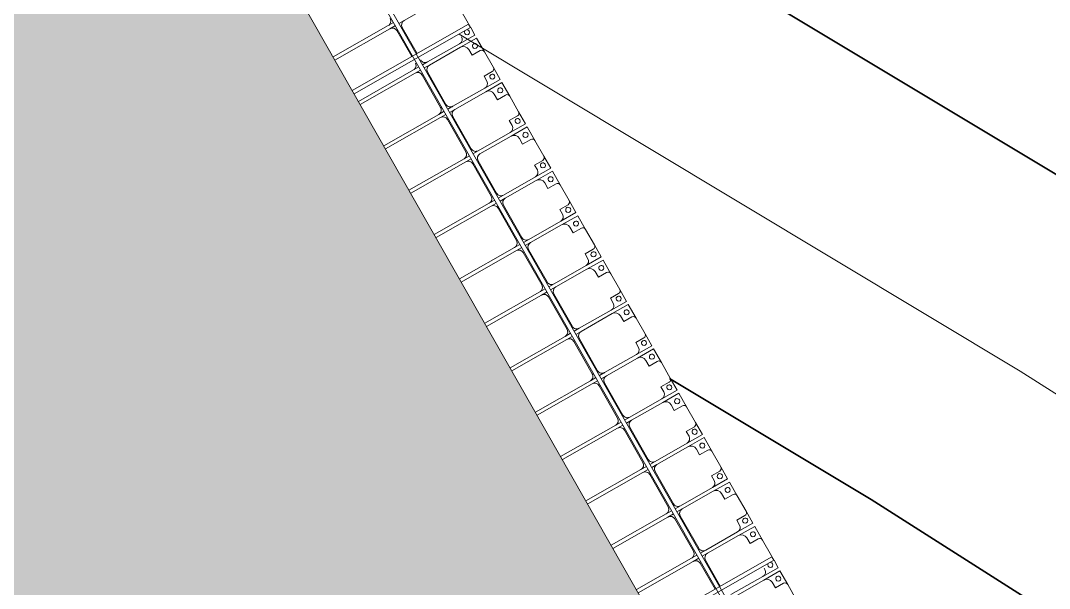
# Model space of a CAD drawing. Header units: millimetres. Extents: x -861324 to 439029, y -308065 to 694685.
# Drawn here: x -151377 to -141305, y 65552 to 71109 of the extents above; entities that cross this region are included whole.
import ezdxf

# ---------------------------------------------------------------- set-up
doc = ezdxf.new("R2010")
doc.units = ezdxf.units.MM
for name, color, linetype, lineweight in [('A-DETL-GENF', 92, 'Continuous', 9), ('A-DETL-THIN', 151, 'Continuous', 9), ('A-GENM', 13, 'Continuous', 9), ('C-TOPO-MAJR', 7, 'Continuous', 35), ('C-TOPO-MINR', 7, 'Continuous', 9), ('S-BEAM', 12, 'Continuous', 9)]:
    doc.layers.add(name, color=color, linetype=linetype, lineweight=lineweight)

# ---------------------------------------------------------------- blocks, each defined once
blk = doc.blocks.new('Dải phao đi lại kèm đỡ invester - DẢI PHAO ĐI LẠI-15551-BỐ TRÍ BÈ PIN HỒ BẢN MÒNG')
at = {"layer": 'A-GENM', "color": 7}
for p, q in [((5588, 1312), (5412, 1312)), ((6088, 1312), (5912, 1312)), ((6588, 1312), (6412, 1312)), ((7088, 1312), (6912, 1312)), ((7588, 1312), (7412, 1312)), ((8088, 1312), (7912, 1312)), ((8588, 1312), (8412, 1312)), ((9088, 1312), (8912, 1312)), ((9588, 1312), (9412, 1312)), ((10088, 1312), (9912, 1312)), ((10588, 1312), (10412, 1312)), ((11088, 1312), (10912, 1312)), ((11588, 1312), (11412, 1312)), ((12088, 1312), (11912, 1312)), ((5882, 1282), (5882, 1190)), ((6118, 1190), (6118, 1282)), ((6382, 1282), (6382, 1190)), ((6618, 1190), (6618, 1282)), ((6882, 1282), (6882, 1190)), ((7118, 1190), (7118, 1282)), ((7382, 1282), (7382, 1190)), ((7618, 1190), (7618, 1282)), ((7882, 1282), (7882, 1190)), ((8118, 1190), (8118, 1282)), ((8382, 1282), (8382, 1190)), ((8618, 1190), (8618, 1282)), ((8882, 1282), (8882, 1190)), ((9118, 1190), (9118, 1282)), ((9382, 1282), (9382, 1190)), ((9618, 1190), (9618, 1282)), ((9882, 1282), (9882, 1190)), ((10118, 1190), (10118, 1282)), ((10382, 1282), (10382, 1190)), ((10618, 1190), (10618, 1282)), ((10882, 1282), (10882, 1190)), ((11118, 1190), (11118, 1282)), ((11382, 1282), (11382, 1190)), ((11882, 1282), (11882, 1190)), ((5258, 1130), (5258, 780)), ((5723, 780), (5723, 1140)), ((5758, 1130), (5758, 780)), ((5882, 1190), (5818, 1190)), ((6173, 1190), (6118, 1190)), ((6223, 780), (6223, 1140)), ((6258, 1130), (6258, 780)), ((6382, 1190), (6318, 1190)), ((6673, 1190), (6618, 1190)), ((6723, 780), (6723, 1140)), ((6758, 1130), (6758, 780)), ((6882, 1190), (6818, 1190)), ((7173, 1190), (7118, 1190)), ((7223, 780), (7223, 1140)), ((7258, 1130), (7258, 780)), ((7382, 1190), (7318, 1190)), ((7673, 1190), (7618, 1190)), ((7723, 780), (7723, 1140)), ((7758, 1130), (7758, 780)), ((7882, 1190), (7818, 1190)), ((8173, 1190), (8118, 1190)), ((8223, 780), (8223, 1140)), ((8258, 1130), (8258, 780)), ((8382, 1190), (8318, 1190)), ((8673, 1190), (8618, 1190)), ((8723, 780), (8723, 1140)), ((8758, 1130), (8758, 780)), ((8882, 1190), (8818, 1190)), ((9173, 1190), (9118, 1190)), ((9223, 780), (9223, 1140)), ((9258, 1130), (9258, 780)), ((9382, 1190), (9318, 1190)), ((9673, 1190), (9618, 1190)), ((9723, 780), (9723, 1140)), ((9758, 1130), (9758, 780)), ((9882, 1190), (9818, 1190)), ((10173, 1190), (10118, 1190)), ((10223, 780), (10223, 1140)), ((10258, 1130), (10258, 780)), ((10382, 1190), (10318, 1190)), ((10673, 1190), (10618, 1190)), ((10723, 780), (10723, 1140)), ((10758, 1130), (10758, 780)), ((10882, 1190), (10818, 1190)), ((11173, 1190), (11118, 1190)), ((11223, 780), (11223, 1140)), ((11258, 1130), (11258, 780)), ((11382, 1190), (11318, 1190)), ((11673, 1190), (11660, 1190)), ((11723, 780), (11723, 1140)), ((11758, 1130), (11758, 780)), ((11882, 1190), (11818, 1190)), ((5258, 721), (5258, 780)), ((5308, 730), (5600, 730)), ((5723, 780), (5723, 721)), ((5758, 721), (5758, 780)), ((5808, 730), (6173, 730)), ((6223, 780), (6223, 721)), ((6258, 721), (6258, 780)), ((6308, 730), (6673, 730)), ((6723, 780), (6723, 721)), ((6808, 730), (7173, 730)), ((7223, 780), (7223, 721)), ((7258, 721), (7258, 780)), ((7308, 730), (7673, 730)), ((7723, 780), (7723, 721)), ((7758, 721), (7758, 780)), ((7808, 730), (8173, 730)), ((8223, 780), (8223, 721)), ((8258, 721), (8258, 780)), ((8308, 730), (8673, 730)), ((8723, 780), (8723, 721)), ((8758, 721), (8758, 780)), ((8808, 730), (9173, 730)), ((9223, 780), (9223, 721)), ((9258, 721), (9258, 780)), ((9308, 730), (9673, 730)), ((9723, 780), (9723, 721)), ((9758, 721), (9758, 780)), ((9808, 730), (10173, 730)), ((10223, 780), (10223, 721)), ((10258, 721), (10258, 780)), ((10308, 730), (10673, 730)), ((10723, 780), (10723, 721)), ((10758, 721), (10758, 780)), ((10808, 730), (11173, 730)), ((11223, 780), (11223, 721)), ((11258, 721), (11258, 780)), ((11308, 730), (11600, 730)), ((5223, 681), (5223, 620)), ((5223, 0), (5223, 620)), ((5258, 620), (5258, 681)), ((5258, 620), (5258, 0)), ((5600, 670), (5308, 670)), ((5723, 681), (5723, 620)), ((5723, 0), (5723, 620)), ((5758, 620), (5758, 681)), ((5758, 620), (5758, 0)), ((6173, 670), (5808, 670)), ((6223, 681), (6223, 620)), ((6223, 0), (6223, 620)), ((6258, 620), (6258, 681)), ((6258, 620), (6258, 0)), ((6673, 670), (6308, 670)), ((6723, 681), (6723, 620)), ((6723, 0), (6723, 620)), ((6758, 620), (6758, 681)), ((6758, 620), (6758, 0)), ((7173, 670), (6808, 670)), ((7223, 681), (7223, 620)), ((7223, 0), (7223, 620)), ((7258, 620), (7258, 681)), ((7258, 620), (7258, 0)), ((7673, 670), (7308, 670)), ((7723, 681), (7723, 620)), ((7723, 0), (7723, 620)), ((7758, 620), (7758, 681)), ((7758, 620), (7758, 0)), ((8173, 670), (7808, 670)), ((8223, 681), (8223, 620)), ((8223, 0), (8223, 620)), ((8258, 620), (8258, 681)), ((8258, 620), (8258, 0)), ((8673, 670), (8308, 670)), ((8723, 681), (8723, 620)), ((8723, 0), (8723, 620)), ((8758, 620), (8758, 681)), ((8758, 620), (8758, 0)), ((9173, 670), (8808, 670)), ((9223, 681), (9223, 620)), ((9223, 0), (9223, 620)), ((9258, 620), (9258, 681)), ((9258, 620), (9258, 0)), ((9673, 670), (9308, 670)), ((9723, 681), (9723, 620)), ((9723, 0), (9723, 620)), ((9758, 620), (9758, 681)), ((9758, 620), (9758, 0)), ((10173, 670), (9808, 670)), ((10223, 681), (10223, 620)), ((10223, 0), (10223, 620)), ((10258, 620), (10258, 681)), ((10258, 620), (10258, 0)), ((10673, 670), (10308, 670)), ((10723, 681), (10723, 620)), ((10723, 0), (10723, 620)), ((10758, 620), (10758, 681)), ((10758, 620), (10758, 0)), ((11173, 670), (10808, 670)), ((11223, 681), (11223, 620)), ((11223, 0), (11223, 620)), ((11258, 620), (11258, 681)), ((11258, 620), (11258, 0)), ((11600, 670), (11308, 670))]:
    blk.add_line(p, q, dxfattribs=at)
at = {"layer": 'A-GENM', "color": 9}
for p, q in [((5640, 1312), (5723, 1312)), ((5723, 1312), (5640, 1312)), ((5723, 1312), (5723, 1140)), ((5723, 1140), (5723, 1312)), ((5758, 1312), (5912, 1312)), ((5758, 1130), (5758, 1312)), ((5758, 1312), (5758, 1130)), ((5912, 1312), (5758, 1312)), ((6088, 1312), (6223, 1312)), ((6223, 1312), (6088, 1312)), ((6223, 1312), (6223, 1140)), ((6223, 1140), (6223, 1312)), ((6258, 1312), (6412, 1312)), ((6258, 1130), (6258, 1312)), ((6258, 1312), (6258, 1130)), ((6412, 1312), (6258, 1312)), ((6588, 1312), (6723, 1312)), ((6723, 1312), (6588, 1312)), ((6723, 1312), (6723, 1140)), ((6723, 1140), (6723, 1312)), ((6758, 1312), (6912, 1312)), ((6758, 1130), (6758, 1312)), ((6758, 1312), (6758, 1130)), ((6912, 1312), (6758, 1312)), ((7088, 1312), (7223, 1312)), ((7223, 1312), (7088, 1312)), ((7223, 1312), (7223, 1140)), ((7223, 1140), (7223, 1312)), ((7258, 1312), (7412, 1312)), ((7258, 1130), (7258, 1312)), ((7258, 1312), (7258, 1130)), ((7412, 1312), (7258, 1312)), ((7588, 1312), (7723, 1312)), ((7723, 1312), (7588, 1312)), ((7723, 1312), (7723, 1140)), ((7723, 1140), (7723, 1312)), ((7758, 1312), (7912, 1312)), ((7758, 1130), (7758, 1312)), ((7758, 1312), (7758, 1130)), ((7912, 1312), (7758, 1312)), ((8088, 1312), (8223, 1312)), ((8223, 1312), (8088, 1312)), ((8223, 1312), (8223, 1140)), ((8223, 1140), (8223, 1312)), ((8258, 1312), (8412, 1312)), ((8258, 1130), (8258, 1312)), ((8258, 1312), (8258, 1130)), ((8412, 1312), (8258, 1312)), ((8588, 1312), (8723, 1312)), ((8723, 1312), (8588, 1312)), ((8723, 1312), (8723, 1140)), ((8723, 1140), (8723, 1312)), ((8758, 1312), (8912, 1312)), ((8758, 1130), (8758, 1312)), ((8758, 1312), (8758, 1130)), ((8912, 1312), (8758, 1312)), ((9088, 1312), (9223, 1312)), ((9223, 1312), (9088, 1312)), ((9223, 1312), (9223, 1140)), ((9223, 1140), (9223, 1312)), ((9258, 1312), (9412, 1312)), ((9258, 1130), (9258, 1312)), ((9258, 1312), (9258, 1130)), ((9412, 1312), (9258, 1312)), ((9588, 1312), (9723, 1312)), ((9723, 1312), (9588, 1312)), ((9723, 1312), (9723, 1140)), ((9723, 1140), (9723, 1312)), ((9758, 1312), (9912, 1312)), ((9758, 1130), (9758, 1312)), ((9758, 1312), (9758, 1130)), ((9912, 1312), (9758, 1312)), ((10088, 1312), (10223, 1312)), ((10223, 1312), (10088, 1312)), ((10223, 1312), (10223, 1140)), ((10223, 1140), (10223, 1312)), ((10258, 1312), (10412, 1312)), ((10258, 1130), (10258, 1312)), ((10258, 1312), (10258, 1130)), ((10412, 1312), (10258, 1312)), ((10588, 1312), (10723, 1312)), ((10723, 1312), (10588, 1312)), ((10723, 1312), (10723, 1140)), ((10723, 1140), (10723, 1312)), ((10758, 1312), (10912, 1312)), ((10758, 1130), (10758, 1312)), ((10758, 1312), (10758, 1130)), ((10912, 1312), (10758, 1312)), ((11088, 1312), (11223, 1312)), ((11223, 1312), (11088, 1312)), ((11223, 1312), (11223, 1140)), ((11223, 1140), (11223, 1312)), ((11258, 1312), (11412, 1312)), ((11258, 1130), (11258, 1312)), ((11258, 1312), (11258, 1130)), ((11412, 1312), (11258, 1312)), ((11640, 1312), (11723, 1312)), ((11723, 1312), (11640, 1312)), ((11723, 1312), (11723, 1140)), ((11723, 1140), (11723, 1312)), ((11758, 1312), (11912, 1312)), ((11758, 1130), (11758, 1312)), ((11758, 1312), (11758, 1130)), ((11912, 1312), (11758, 1312)), ((5882, 1190), (5882, 1282)), ((5882, 1190), (5882, 1282)), ((5882, 1282), (5882, 1190)), ((6118, 1282), (6118, 1190)), ((6118, 1282), (6118, 1190)), ((6118, 1190), (6118, 1282)), ((6382, 1190), (6382, 1282)), ((6382, 1190), (6382, 1282)), ((6382, 1282), (6382, 1190)), ((6618, 1282), (6618, 1190)), ((6618, 1282), (6618, 1190)), ((6618, 1190), (6618, 1282)), ((6882, 1190), (6882, 1282)), ((6882, 1190), (6882, 1282)), ((6882, 1282), (6882, 1190)), ((7118, 1282), (7118, 1190)), ((7118, 1282), (7118, 1190)), ((7118, 1190), (7118, 1282)), ((7382, 1190), (7382, 1282)), ((7382, 1190), (7382, 1282)), ((7382, 1282), (7382, 1190)), ((7618, 1282), (7618, 1190)), ((7618, 1282), (7618, 1190)), ((7618, 1190), (7618, 1282)), ((7882, 1190), (7882, 1282)), ((7882, 1190), (7882, 1282)), ((7882, 1282), (7882, 1190)), ((8118, 1282), (8118, 1190)), ((8118, 1282), (8118, 1190)), ((8118, 1190), (8118, 1282)), ((8382, 1190), (8382, 1282)), ((8382, 1190), (8382, 1282)), ((8382, 1282), (8382, 1190)), ((8618, 1282), (8618, 1190)), ((8618, 1282), (8618, 1190)), ((8618, 1190), (8618, 1282)), ((8882, 1190), (8882, 1282)), ((8882, 1190), (8882, 1282)), ((8882, 1282), (8882, 1190)), ((9118, 1282), (9118, 1190)), ((9118, 1282), (9118, 1190)), ((9118, 1190), (9118, 1282)), ((9382, 1190), (9382, 1282)), ((9382, 1190), (9382, 1282)), ((9382, 1282), (9382, 1190)), ((9618, 1282), (9618, 1190)), ((9618, 1282), (9618, 1190)), ((9618, 1190), (9618, 1282)), ((9882, 1190), (9882, 1282)), ((9882, 1190), (9882, 1282)), ((9882, 1282), (9882, 1190)), ((10118, 1282), (10118, 1190)), ((10118, 1282), (10118, 1190)), ((10118, 1190), (10118, 1282)), ((10382, 1190), (10382, 1282)), ((10382, 1190), (10382, 1282)), ((10382, 1282), (10382, 1190)), ((10618, 1282), (10618, 1190)), ((10618, 1282), (10618, 1190)), ((10618, 1190), (10618, 1282)), ((10882, 1190), (10882, 1282)), ((10882, 1190), (10882, 1282)), ((10882, 1282), (10882, 1190)), ((11118, 1282), (11118, 1190)), ((11118, 1282), (11118, 1190)), ((11118, 1190), (11118, 1282)), ((11382, 1190), (11382, 1282)), ((11382, 1190), (11382, 1282)), ((11382, 1282), (11382, 1190)), ((11882, 1190), (11882, 1282)), ((11882, 1190), (11882, 1282)), ((11882, 1282), (11882, 1190)), ((5818, 1190), (5882, 1190)), ((5818, 1190), (5882, 1190)), ((5882, 1190), (5818, 1190)), ((6118, 1190), (6173, 1190)), ((6118, 1190), (6173, 1190)), ((6173, 1190), (6118, 1190)), ((6318, 1190), (6382, 1190)), ((6318, 1190), (6382, 1190)), ((6382, 1190), (6318, 1190)), ((6618, 1190), (6673, 1190)), ((6618, 1190), (6673, 1190)), ((6673, 1190), (6618, 1190)), ((6818, 1190), (6882, 1190)), ((6818, 1190), (6882, 1190)), ((6882, 1190), (6818, 1190)), ((7118, 1190), (7173, 1190)), ((7118, 1190), (7173, 1190)), ((7173, 1190), (7118, 1190)), ((7318, 1190), (7382, 1190)), ((7318, 1190), (7382, 1190)), ((7382, 1190), (7318, 1190)), ((7618, 1190), (7673, 1190)), ((7618, 1190), (7673, 1190)), ((7673, 1190), (7618, 1190)), ((7818, 1190), (7882, 1190)), ((7818, 1190), (7882, 1190)), ((7882, 1190), (7818, 1190)), ((8118, 1190), (8173, 1190)), ((8118, 1190), (8173, 1190)), ((8173, 1190), (8118, 1190)), ((8318, 1190), (8382, 1190)), ((8318, 1190), (8382, 1190)), ((8382, 1190), (8318, 1190)), ((8618, 1190), (8673, 1190)), ((8618, 1190), (8673, 1190)), ((8673, 1190), (8618, 1190)), ((8818, 1190), (8882, 1190)), ((8818, 1190), (8882, 1190)), ((8882, 1190), (8818, 1190)), ((9118, 1190), (9173, 1190)), ((9118, 1190), (9173, 1190)), ((9173, 1190), (9118, 1190)), ((9318, 1190), (9382, 1190)), ((9318, 1190), (9382, 1190)), ((9382, 1190), (9318, 1190)), ((9618, 1190), (9673, 1190)), ((9618, 1190), (9673, 1190)), ((9673, 1190), (9618, 1190)), ((9818, 1190), (9882, 1190)), ((9818, 1190), (9882, 1190)), ((9882, 1190), (9818, 1190)), ((10118, 1190), (10173, 1190)), ((10118, 1190), (10173, 1190)), ((10173, 1190), (10118, 1190)), ((10318, 1190), (10382, 1190)), ((10318, 1190), (10382, 1190)), ((10382, 1190), (10318, 1190)), ((10618, 1190), (10673, 1190)), ((10618, 1190), (10673, 1190)), ((10673, 1190), (10618, 1190)), ((10818, 1190), (10882, 1190)), ((10818, 1190), (10882, 1190)), ((10882, 1190), (10818, 1190)), ((11145, 1190), (11173, 1190)), ((11145, 1190), (11173, 1190)), ((11173, 1190), (11145, 1190)), ((11318, 1190), (11382, 1190)), ((11318, 1190), (11382, 1190)), ((11382, 1190), (11318, 1190)), ((11660, 1190), (11673, 1190)), ((11660, 1190), (11673, 1190)), ((11673, 1190), (11660, 1190)), ((11818, 1190), (11882, 1190)), ((11818, 1190), (11882, 1190)), ((11882, 1190), (11818, 1190)), ((5258, 721), (5258, 780)), ((5723, 780), (5723, 721)), ((5758, 721), (5758, 780)), ((6223, 780), (6223, 721)), ((6258, 721), (6258, 780)), ((6723, 780), (6723, 721)), ((7223, 780), (7223, 721)), ((7258, 721), (7258, 780)), ((7723, 780), (7723, 721)), ((7758, 721), (7758, 780)), ((8223, 780), (8223, 721)), ((8258, 721), (8258, 780)), ((8723, 780), (8723, 721)), ((8758, 721), (8758, 780)), ((9223, 780), (9223, 721)), ((9258, 721), (9258, 780)), ((9723, 780), (9723, 721)), ((9758, 721), (9758, 780)), ((10223, 780), (10223, 721)), ((10258, 721), (10258, 780)), ((10723, 780), (10723, 721)), ((10758, 721), (10758, 780)), ((11223, 780), (11223, 721)), ((11258, 721), (11258, 780)), ((5223, 681), (5223, 620)), ((5258, 620), (5258, 681)), ((5723, 681), (5723, 620)), ((5758, 620), (5758, 681)), ((6223, 681), (6223, 620)), ((6258, 620), (6258, 681)), ((6723, 681), (6723, 620)), ((6758, 620), (6758, 681)), ((7223, 681), (7223, 620)), ((7258, 620), (7258, 681)), ((7723, 681), (7723, 620)), ((7758, 620), (7758, 681)), ((8223, 681), (8223, 620)), ((8258, 620), (8258, 681)), ((8723, 681), (8723, 620)), ((8758, 620), (8758, 681)), ((9223, 681), (9223, 620)), ((9258, 620), (9258, 681)), ((9723, 681), (9723, 620)), ((9758, 620), (9758, 681)), ((10223, 681), (10223, 620)), ((10258, 620), (10258, 681)), ((10723, 681), (10723, 620)), ((10758, 620), (10758, 681)), ((11223, 681), (11223, 620)), ((11258, 620), (11258, 681))]:
    blk.add_line(p, q, dxfattribs=at)
at = {"layer": 'A-GENM', "color": 7}
for centre, radius, start, end in [((5588, 1282), 30, 60, 90), ((5912, 1282), 30, 90, 180), ((6088, 1282), 30, 360, 90), ((6412, 1282), 30, 90, 180), ((6588, 1282), 30, 360, 90), ((6912, 1282), 30, 90, 180), ((7088, 1282), 30, 360, 90), ((7412, 1282), 30, 90, 180), ((7588, 1282), 30, 360, 90), ((7912, 1282), 30, 90, 180), ((8088, 1282), 30, 360, 90), ((8412, 1282), 30, 90, 180), ((8588, 1282), 30, 360, 90), ((8912, 1282), 30, 90, 180), ((9088, 1282), 30, 360, 90), ((9412, 1282), 30, 90, 180), ((9588, 1282), 30, 360, 90), ((9912, 1282), 30, 90, 180), ((10088, 1282), 30, 360, 90), ((10412, 1282), 30, 90, 180), ((10588, 1282), 30, 360, 90), ((10912, 1282), 30, 90, 180), ((11088, 1282), 30, 360, 90), ((11412, 1282), 30, 90, 180), ((11588, 1282), 30, 60, 90), ((11912, 1282), 30, 90, 180), ((5673, 1140), 50, 0, 90), ((5818, 1130), 60, 90, 180), ((6173, 1140), 50, 0, 90), ((6318, 1130), 60, 90, 180), ((6673, 1140), 50, 0, 90), ((6818, 1130), 60, 90, 180), ((7173, 1140), 50, 0, 90), ((7318, 1130), 60, 90, 180), ((7673, 1140), 50, 0, 90), ((7818, 1130), 60, 90, 180), ((8173, 1140), 50, 0, 90), ((8318, 1130), 60, 90, 180), ((8673, 1140), 50, 0, 90), ((8818, 1130), 60, 90, 180), ((9173, 1140), 50, 0, 90), ((9318, 1130), 60, 90, 180), ((9673, 1140), 50, 0, 90), ((9818, 1130), 60, 90, 180), ((10173, 1140), 50, 0, 90), ((10318, 1130), 60, 90, 180), ((10673, 1140), 50, 0, 90), ((10818, 1130), 60, 90, 180), ((11173, 1140), 50, 0, 90), ((11318, 1130), 60, 90, 180), ((11673, 1140), 50, 0, 90), ((11818, 1130), 60, 90, 180), ((5308, 780), 50, 180, 270), ((5308, 780), 50, 210, 270), ((5673, 780), 50, 270, 0), ((5673, 780), 50, 300, 0), ((5808, 780), 50, 180, 270), ((5808, 780), 50, 210, 270), ((6173, 780), 50, 270, 0), ((6173, 780), 50, 300, 0), ((6308, 780), 50, 180, 270), ((6308, 780), 50, 210, 270), ((6673, 780), 50, 270, 0), ((6673, 780), 50, 300, 0), ((6808, 780), 50, 180, 270), ((6808, 780), 50, 210, 270), ((7173, 780), 50, 270, 0), ((7173, 780), 50, 300, 0), ((7308, 780), 50, 180, 270), ((7308, 780), 50, 210, 270), ((7673, 780), 50, 270, 0), ((7673, 780), 50, 300, 0), ((7808, 780), 50, 180, 270), ((7808, 780), 50, 210, 270), ((8173, 780), 50, 270, 0), ((8173, 780), 50, 300, 0), ((8308, 780), 50, 180, 270), ((8308, 780), 50, 210, 270), ((8673, 780), 50, 270, 0), ((8673, 780), 50, 300, 0), ((8808, 780), 50, 180, 270), ((8808, 780), 50, 210, 270), ((9173, 780), 50, 270, 0), ((9173, 780), 50, 300, 0), ((9308, 780), 50, 180, 270), ((9308, 780), 50, 210, 270), ((9673, 780), 50, 270, 0), ((9673, 780), 50, 300, 0), ((9808, 780), 50, 180, 270), ((9808, 780), 50, 210, 270), ((10173, 780), 50, 270, 0), ((10173, 780), 50, 300, 0), ((10308, 780), 50, 180, 270), ((10308, 780), 50, 210, 270), ((10673, 780), 50, 270, 0), ((10673, 780), 50, 300, 0), ((10808, 780), 50, 180, 270), ((10808, 780), 50, 210, 270), ((11173, 780), 50, 270, 0), ((11173, 780), 50, 300, 0), ((11308, 780), 50, 180, 270), ((11308, 780), 50, 210, 270), ((5173, 620), 50, 360, 90), ((5173, 620), 50, 30, 90), ((5308, 620), 50, 90, 180), ((5308, 620), 50, 120, 180), ((5673, 620), 50, 360, 90), ((5673, 620), 50, 30, 90), ((5808, 620), 50, 90, 180), ((5808, 620), 50, 120, 180), ((6173, 620), 50, 360, 90), ((6173, 620), 50, 30, 90), ((6308, 620), 50, 90, 180), ((6308, 620), 50, 120, 180), ((6673, 620), 50, 360, 90), ((6673, 620), 50, 30, 90), ((6808, 620), 50, 90, 180), ((6808, 620), 50, 120, 180), ((7173, 620), 50, 360, 90), ((7173, 620), 50, 30, 90), ((7308, 620), 50, 90, 180), ((7308, 620), 50, 120, 180), ((7673, 620), 50, 360, 90), ((7673, 620), 50, 30, 90), ((7808, 620), 50, 90, 180), ((7808, 620), 50, 120, 180), ((8173, 620), 50, 360, 90), ((8173, 620), 50, 30, 90), ((8308, 620), 50, 90, 180), ((8308, 620), 50, 120, 180), ((8673, 620), 50, 360, 90), ((8673, 620), 50, 30, 90), ((8808, 620), 50, 90, 180), ((8808, 620), 50, 120, 180), ((9173, 620), 50, 360, 90), ((9173, 620), 50, 30, 90), ((9308, 620), 50, 90, 180), ((9308, 620), 50, 120, 180), ((9673, 620), 50, 360, 90), ((9673, 620), 50, 30, 90), ((9808, 620), 50, 90, 180), ((9808, 620), 50, 120, 180), ((10173, 620), 50, 360, 90), ((10173, 620), 50, 30, 90), ((10308, 620), 50, 90, 180), ((10308, 620), 50, 120, 180), ((10673, 620), 50, 360, 90), ((10673, 620), 50, 30, 90), ((10808, 620), 50, 90, 180), ((10808, 620), 50, 120, 180), ((11173, 620), 50, 360, 90), ((11173, 620), 50, 30, 90), ((11308, 620), 50, 90, 180), ((11308, 620), 50, 120, 180)]:
    blk.add_arc(centre, radius, start, end, dxfattribs=at)
at = {"layer": 'A-GENM', "color": 9}
for centre, radius, start, end in [((5588, 1282), 30, 60, 90), ((5588, 1282), 30, 60, 90), ((5588, 1282), 30, 60, 90), ((5912, 1282), 30, 90, 180), ((5912, 1282), 30, 90, 180), ((5912, 1282), 30, 90, 180), ((6088, 1282), 30, 0, 90), ((6088, 1282), 30, 360, 90), ((6088, 1282), 30, 360, 90), ((6412, 1282), 30, 90, 180), ((6412, 1282), 30, 90, 180), ((6412, 1282), 30, 90, 180), ((6588, 1282), 30, 0, 90), ((6588, 1282), 30, 360, 90), ((6588, 1282), 30, 360, 90), ((6912, 1282), 30, 90, 180), ((6912, 1282), 30, 90, 180), ((6912, 1282), 30, 90, 180), ((7088, 1282), 30, 0, 90), ((7088, 1282), 30, 360, 90), ((7088, 1282), 30, 360, 90), ((7412, 1282), 30, 90, 180), ((7412, 1282), 30, 90, 180), ((7412, 1282), 30, 90, 180), ((7588, 1282), 30, 0, 90), ((7588, 1282), 30, 360, 90), ((7588, 1282), 30, 360, 90), ((7912, 1282), 30, 90, 180), ((7912, 1282), 30, 90, 180), ((7912, 1282), 30, 90, 180), ((8088, 1282), 30, 0, 90), ((8088, 1282), 30, 360, 90), ((8088, 1282), 30, 360, 90), ((8412, 1282), 30, 90, 180), ((8412, 1282), 30, 90, 180), ((8412, 1282), 30, 90, 180), ((8588, 1282), 30, 0, 90), ((8588, 1282), 30, 360, 90), ((8588, 1282), 30, 360, 90), ((8912, 1282), 30, 90, 180), ((8912, 1282), 30, 90, 180), ((8912, 1282), 30, 90, 180), ((9088, 1282), 30, 0, 90), ((9088, 1282), 30, 360, 90), ((9088, 1282), 30, 360, 90), ((9412, 1282), 30, 90, 180), ((9412, 1282), 30, 90, 180), ((9412, 1282), 30, 90, 180), ((9588, 1282), 30, 0, 90), ((9588, 1282), 30, 360, 90), ((9588, 1282), 30, 360, 90), ((9912, 1282), 30, 90, 180), ((9912, 1282), 30, 90, 180), ((9912, 1282), 30, 90, 180), ((10088, 1282), 30, 0, 90), ((10088, 1282), 30, 360, 90), ((10088, 1282), 30, 360, 90), ((10412, 1282), 30, 90, 180), ((10412, 1282), 30, 90, 180), ((10412, 1282), 30, 90, 180), ((10588, 1282), 30, 0, 90), ((10588, 1282), 30, 360, 90), ((10588, 1282), 30, 360, 90), ((10912, 1282), 30, 90, 180), ((10912, 1282), 30, 90, 180), ((10912, 1282), 30, 90, 180), ((11088, 1282), 30, 0, 90), ((11088, 1282), 30, 360, 90), ((11088, 1282), 30, 360, 90), ((11412, 1282), 30, 90, 180), ((11412, 1282), 30, 90, 180), ((11412, 1282), 30, 90, 180), ((11588, 1282), 30, 60, 90), ((11588, 1282), 30, 60, 90), ((11588, 1282), 30, 60, 90), ((11912, 1282), 30, 90, 180), ((11912, 1282), 30, 90, 180), ((11912, 1282), 30, 90, 180), ((5662, 1259), 25, 90, 150), ((5662, 1259), 25, 90, 150), ((5662, 1259), 25, 210, 270), ((5662, 1259), 25, 210, 270), ((5662, 1259), 25, 270, 90), ((5662, 1259), 25, 270, 90), ((5817, 1259), 25, 90, 270), ((5817, 1259), 25, 90, 270), ((5817, 1259), 25, 270, 90), ((5817, 1259), 25, 270, 90), ((6162, 1259), 25, 90, 270), ((6162, 1259), 25, 90, 270), ((6162, 1259), 25, 270, 90), ((6162, 1259), 25, 270, 90), ((6317, 1259), 25, 90, 270), ((6317, 1259), 25, 90, 270), ((6317, 1259), 25, 270, 90), ((6317, 1259), 25, 270, 90), ((6662, 1259), 25, 90, 270), ((6662, 1259), 25, 90, 270), ((6662, 1259), 25, 270, 90), ((6662, 1259), 25, 270, 90), ((6817, 1259), 25, 90, 270), ((6817, 1259), 25, 90, 270), ((6817, 1259), 25, 270, 90), ((6817, 1259), 25, 270, 90), ((7162, 1259), 25, 90, 270), ((7162, 1259), 25, 90, 270), ((7162, 1259), 25, 270, 90), ((7162, 1259), 25, 270, 90), ((7317, 1259), 25, 90, 270), ((7317, 1259), 25, 90, 270), ((7317, 1259), 25, 270, 90), ((7317, 1259), 25, 270, 90), ((7662, 1259), 25, 90, 270), ((7662, 1259), 25, 90, 270), ((7662, 1259), 25, 270, 90), ((7662, 1259), 25, 270, 90), ((7817, 1259), 25, 90, 270), ((7817, 1259), 25, 90, 270), ((7817, 1259), 25, 270, 90), ((7817, 1259), 25, 270, 90), ((8162, 1259), 25, 90, 270), ((8162, 1259), 25, 90, 270), ((8162, 1259), 25, 270, 90), ((8162, 1259), 25, 270, 90), ((8317, 1259), 25, 90, 270), ((8317, 1259), 25, 90, 270), ((8317, 1259), 25, 270, 90), ((8317, 1259), 25, 270, 90), ((8662, 1259), 25, 90, 270), ((8662, 1259), 25, 90, 270), ((8662, 1259), 25, 270, 90), ((8662, 1259), 25, 270, 90), ((8817, 1259), 25, 90, 270), ((8817, 1259), 25, 90, 270), ((8817, 1259), 25, 270, 90), ((8817, 1259), 25, 270, 90), ((9162, 1259), 25, 90, 270), ((9162, 1259), 25, 90, 270), ((9162, 1259), 25, 270, 90), ((9162, 1259), 25, 270, 90), ((9317, 1259), 25, 90, 270), ((9317, 1259), 25, 90, 270), ((9317, 1259), 25, 270, 90), ((9317, 1259), 25, 270, 90), ((9662, 1259), 25, 90, 270), ((9662, 1259), 25, 90, 270), ((9662, 1259), 25, 270, 90), ((9662, 1259), 25, 270, 90), ((9817, 1259), 25, 90, 270), ((9817, 1259), 25, 90, 270), ((9817, 1259), 25, 270, 90), ((9817, 1259), 25, 270, 90), ((10162, 1259), 25, 90, 270), ((10162, 1259), 25, 90, 270), ((10162, 1259), 25, 270, 90), ((10162, 1259), 25, 270, 90), ((10317, 1259), 25, 90, 270), ((10317, 1259), 25, 90, 270), ((10317, 1259), 25, 270, 90), ((10317, 1259), 25, 270, 90), ((10662, 1259), 25, 90, 270), ((10662, 1259), 25, 90, 270), ((10662, 1259), 25, 270, 90), ((10662, 1259), 25, 270, 90), ((10817, 1259), 25, 90, 270), ((10817, 1259), 25, 90, 270), ((10817, 1259), 25, 270, 90), ((10817, 1259), 25, 270, 90), ((11162, 1259), 25, 90, 270), ((11162, 1259), 25, 90, 270), ((11162, 1259), 25, 270, 90), ((11162, 1259), 25, 270, 90), ((11317, 1259), 25, 90, 270), ((11317, 1259), 25, 90, 270), ((11317, 1259), 25, 270, 90), ((11317, 1259), 25, 270, 90), ((11662, 1259), 25, 90, 150), ((11662, 1259), 25, 90, 150), ((11662, 1259), 25, 210, 270), ((11662, 1259), 25, 210, 270), ((11662, 1259), 25, 270, 90), ((11662, 1259), 25, 270, 90), ((11817, 1259), 25, 90, 270), ((11817, 1259), 25, 90, 270), ((11817, 1259), 25, 270, 90), ((11817, 1259), 25, 270, 90), ((5673, 1140), 50, 0, 90), ((5673, 1140), 50, 0, 90), ((5673, 1140), 50, 0, 90), ((5818, 1130), 60, 90, 180), ((5818, 1130), 60, 90, 180), ((5818, 1130), 60, 90, 180), ((6173, 1140), 50, 0, 90), ((6173, 1140), 50, 0, 90), ((6173, 1140), 50, 0, 90), ((6318, 1130), 60, 90, 180), ((6318, 1130), 60, 90, 180), ((6318, 1130), 60, 90, 180), ((6673, 1140), 50, 0, 90), ((6673, 1140), 50, 0, 90), ((6673, 1140), 50, 0, 90), ((6818, 1130), 60, 90, 180), ((6818, 1130), 60, 90, 180), ((6818, 1130), 60, 90, 180), ((7173, 1140), 50, 0, 90), ((7173, 1140), 50, 0, 90), ((7173, 1140), 50, 0, 90), ((7318, 1130), 60, 90, 180), ((7318, 1130), 60, 90, 180), ((7318, 1130), 60, 90, 180), ((7673, 1140), 50, 0, 90), ((7673, 1140), 50, 0, 90), ((7673, 1140), 50, 0, 90), ((7818, 1130), 60, 90, 180), ((7818, 1130), 60, 90, 180), ((7818, 1130), 60, 90, 180), ((8173, 1140), 50, 0, 90), ((8173, 1140), 50, 0, 90), ((8173, 1140), 50, 0, 90), ((8318, 1130), 60, 90, 180), ((8318, 1130), 60, 90, 180), ((8318, 1130), 60, 90, 180), ((8673, 1140), 50, 0, 90), ((8673, 1140), 50, 0, 90), ((8673, 1140), 50, 0, 90), ((8818, 1130), 60, 90, 180), ((8818, 1130), 60, 90, 180), ((8818, 1130), 60, 90, 180), ((9173, 1140), 50, 0, 90), ((9173, 1140), 50, 0, 90), ((9173, 1140), 50, 0, 90), ((9318, 1130), 60, 90, 180), ((9318, 1130), 60, 90, 180), ((9318, 1130), 60, 90, 180), ((9673, 1140), 50, 0, 90), ((9673, 1140), 50, 0, 90), ((9673, 1140), 50, 0, 90), ((9818, 1130), 60, 90, 180), ((9818, 1130), 60, 90, 180), ((9818, 1130), 60, 90, 180), ((10173, 1140), 50, 0, 90), ((10173, 1140), 50, 0, 90), ((10173, 1140), 50, 0, 90), ((10318, 1130), 60, 90, 180), ((10318, 1130), 60, 90, 180), ((10318, 1130), 60, 90, 180), ((10673, 1140), 50, 0, 90), ((10673, 1140), 50, 0, 90), ((10673, 1140), 50, 0, 90), ((10818, 1130), 60, 90, 180), ((10818, 1130), 60, 90, 180), ((10818, 1130), 60, 90, 180), ((11173, 1140), 50, 0, 90), ((11173, 1140), 50, 0, 90), ((11173, 1140), 50, 0, 90), ((11318, 1130), 60, 90, 180), ((11318, 1130), 60, 90, 180), ((11318, 1130), 60, 90, 180), ((11673, 1140), 50, 0, 90), ((11673, 1140), 50, 0, 90), ((11673, 1140), 50, 0, 90), ((11818, 1130), 60, 90, 180), ((11818, 1130), 60, 90, 180), ((11818, 1130), 60, 90, 180)]:
    blk.add_arc(centre, radius, start, end, dxfattribs=at)
blk = doc.blocks.new('Dầm C52 - Dầm C52-18760-BỐ TRÍ BÈ PIN HỒ BẢN MÒNG')
at = {"layer": 'S-BEAM', "color": 7}
for p, q in [((-74474.317946, 20), (74474.317946, 20)), ((74474.317946, -20), (-74474.317946, -20))]:
    blk.add_line(p, q, dxfattribs=at)
blk = doc.blocks.new('Dầm C52 - Hộp 40x60-V137-BỐ TRÍ BÈ PIN HỒ BẢN MÒNG')
at = {"layer": 'S-BEAM', "color": 7}
for p, q in [((-37711, -20), (-37711, 20)), ((-37711, 20), (-36399, 20)), ((-36399, -20), (-37711, -20))]:
    blk.add_line(p, q, dxfattribs=at)
blk = doc.blocks.new('HOBANMONG_BEPIN 5_rvt-1-BỐ TRÍ BÈ PIN HỒ BẢN MÒNG')
at = {"layer": 'A-GENM', "lineweight": 9, "rotation": 299.6620124026263}
blk.add_blockref('Dải phao đi lại kèm đỡ invester - DẢI PHAO ĐI LẠI-15551-BỐ TRÍ BÈ PIN HỒ BẢN MÒNG', (-150902, 75292), dxfattribs=at)
at = {"layer": 'S-BEAM', "lineweight": 9}
for name, p, rotation in [('Dầm C52 - Dầm C52-18760-BỐ TRÍ BÈ PIN HỒ BẢN MÒNG', (-113659, 11314), 119.6620124026264), ('Dầm C52 - Hộp 40x60-V137-BỐ TRÍ BÈ PIN HỒ BẢN MÒNG', (-179751, 52395), 209.6620124026261), ('Dầm C52 - Hộp 40x60-V137-BỐ TRÍ BÈ PIN HỒ BẢN MÒNG', (-176781, 47182), 209.6620124026261)]:
    blk.add_blockref(name, p, dxfattribs=dict(at, rotation=rotation))

msp = doc.modelspace()

# ---------------------------------------------------------------- hatches: boundary and pattern name
at = {"layer": 'A-DETL-GENF'}
msp.add_hatch(color=8, dxfattribs=at).paths.add_polyline_path([(-173162, -107703), (-77660, -53314), (-150902, 75292), (-214161, 39265), (-192387, 1031), (-224629, -17331), (-174040, -106161)])

# ---------------------------------------------------------------- linework, layer by layer
at = {"layer": 'A-DETL-THIN'}
msp.add_line((-77660, -53314), (-150902, 75292), dxfattribs=at)
at = {"layer": 'C-TOPO-MAJR'}
for p, q in [((-140131, 68937), (-148707, 74088)), ((-143051, 66421), (-145023, 67605)), ((-141472, 65416), (-143051, 66421))]:
    msp.add_line(p, q, dxfattribs=at)
at = {"layer": 'C-TOPO-MINR'}
for p, q in [((-141591, 67679), (-147083, 70977)), ((-140802, 67176), (-141591, 67679))]:
    msp.add_line(p, q, dxfattribs=at)

# ---------------------------------------------------------------- block references
at = {"lineweight": 5}
msp.add_blockref('HOBANMONG_BEPIN 5_rvt-1-BỐ TRÍ BÈ PIN HỒ BẢN MÒNG', (0, 0), dxfattribs=at)

doc.saveas('drawing.dxf')
